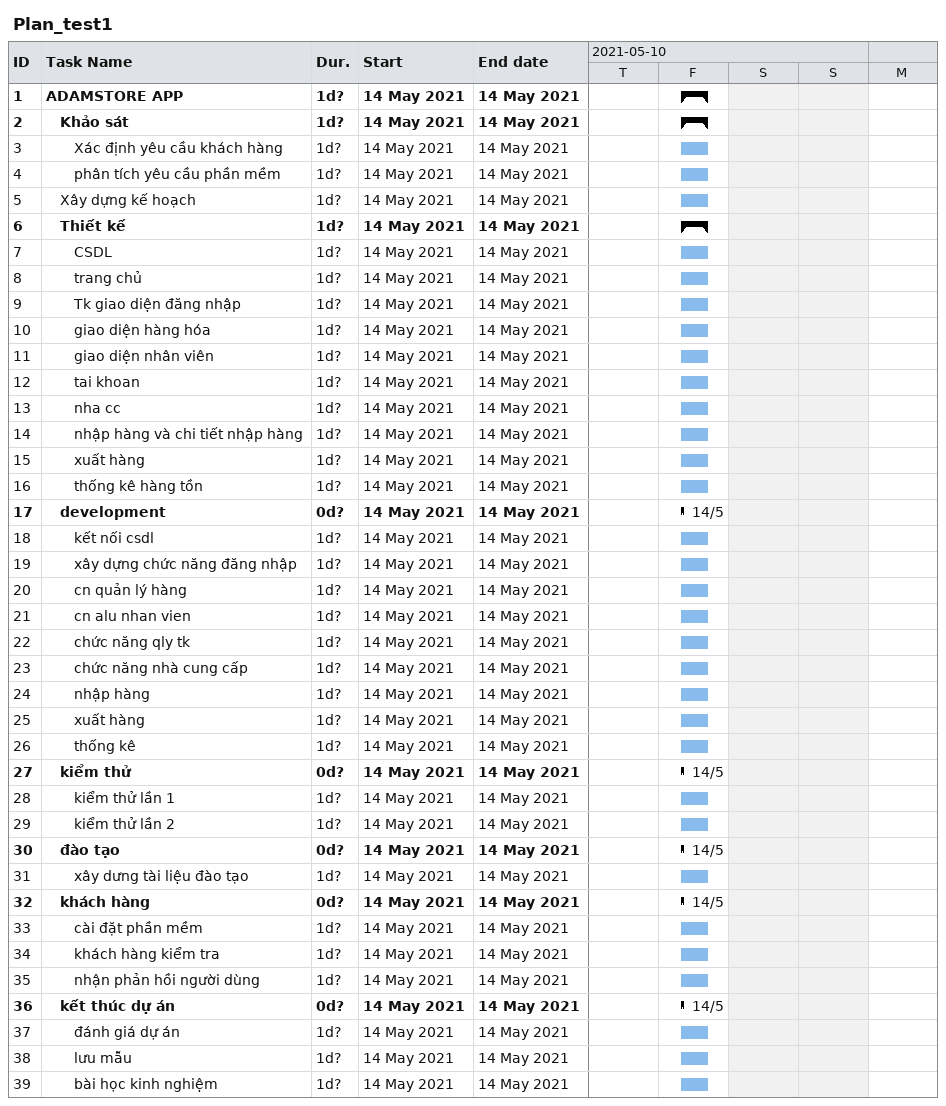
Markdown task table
Plan_test1

| ID | Level | Task | Duration | Start | Finish |
|---|---|---|---|---|---|
| 1 | 1 | **ADAMSTORE APP** | 1d? | 2021-05-14 | 2021-05-14 |
| 2 | 2 | **Khảo sát** | 1d? | 2021-05-14 | 2021-05-14 |
| 3 | 3 | Xác định yêu cầu khách hàng | 1d? | 2021-05-14 | 2021-05-14 |
| 4 | 3 | phân tích yêu cầu phần mềm | 1d? | 2021-05-14 | 2021-05-14 |
| 5 | 2 | Xây dựng kế hoạch | 1d? | 2021-05-14 | 2021-05-14 |
| 6 | 2 | **Thiết kế** | 1d? | 2021-05-14 | 2021-05-14 |
| 7 | 3 | CSDL | 1d? | 2021-05-14 | 2021-05-14 |
| 8 | 3 | trang chủ | 1d? | 2021-05-14 | 2021-05-14 |
| 9 | 3 | Tk giao diện đăng nhập | 1d? | 2021-05-14 | 2021-05-14 |
| 10 | 3 | giao diện hàng hóa | 1d? | 2021-05-14 | 2021-05-14 |
| 11 | 3 | giao diện nhân viên | 1d? | 2021-05-14 | 2021-05-14 |
| 12 | 3 | tai khoan | 1d? | 2021-05-14 | 2021-05-14 |
| 13 | 3 | nha cc | 1d? | 2021-05-14 | 2021-05-14 |
| 14 | 3 | nhập hàng và chi tiết nhập hàng | 1d? | 2021-05-14 | 2021-05-14 |
| 15 | 3 | xuất hàng | 1d? | 2021-05-14 | 2021-05-14 |
| 16 | 3 | thống kê hàng tồn | 1d? | 2021-05-14 | 2021-05-14 |
| 17 | 2 | **development** | 0d? | 2021-05-14 | 2021-05-14 |
| 18 | 3 | kết nối csdl | 1d? | 2021-05-14 | 2021-05-14 |
| 19 | 3 | xây dựng chức năng đăng nhập | 1d? | 2021-05-14 | 2021-05-14 |
| 20 | 3 | cn quản lý hàng | 1d? | 2021-05-14 | 2021-05-14 |
| 21 | 3 | cn alu nhan vien | 1d? | 2021-05-14 | 2021-05-14 |
| 22 | 3 | chức năng qly tk | 1d? | 2021-05-14 | 2021-05-14 |
| 23 | 3 | chức năng nhà cung cấp | 1d? | 2021-05-14 | 2021-05-14 |
| 24 | 3 | nhập hàng | 1d? | 2021-05-14 | 2021-05-14 |
| 25 | 3 | xuất hàng | 1d? | 2021-05-14 | 2021-05-14 |
| 26 | 3 | thống kê | 1d? | 2021-05-14 | 2021-05-14 |
| 27 | 2 | **kiểm thử** | 0d? | 2021-05-14 | 2021-05-14 |
| 28 | 3 | kiểm thử lần 1 | 1d? | 2021-05-14 | 2021-05-14 |
| 29 | 3 | kiểm thử lần 2 | 1d? | 2021-05-14 | 2021-05-14 |
| 30 | 2 | **đào tạo** | 0d? | 2021-05-14 | 2021-05-14 |
| 31 | 3 | xây dưng tài liệu đào tạo | 1d? | 2021-05-14 | 2021-05-14 |
| 32 | 2 | **khách hàng** | 0d? | 2021-05-14 | 2021-05-14 |
| 33 | 3 | cài đặt phần mềm | 1d? | 2021-05-14 | 2021-05-14 |
| 34 | 3 | khách hàng kiểm tra | 1d? | 2021-05-14 | 2021-05-14 |
| 35 | 3 | nhận phản hồi người dùng | 1d? | 2021-05-14 | 2021-05-14 |
| 36 | 2 | **kết thúc dự án** | 0d? | 2021-05-14 | 2021-05-14 |
| 37 | 3 | đánh giá dự án | 1d? | 2021-05-14 | 2021-05-14 |
| 38 | 3 | lưu mẫu | 1d? | 2021-05-14 | 2021-05-14 |
| 39 | 3 | bài học kinh nghiệm | 1d? | 2021-05-14 | 2021-05-14 |
